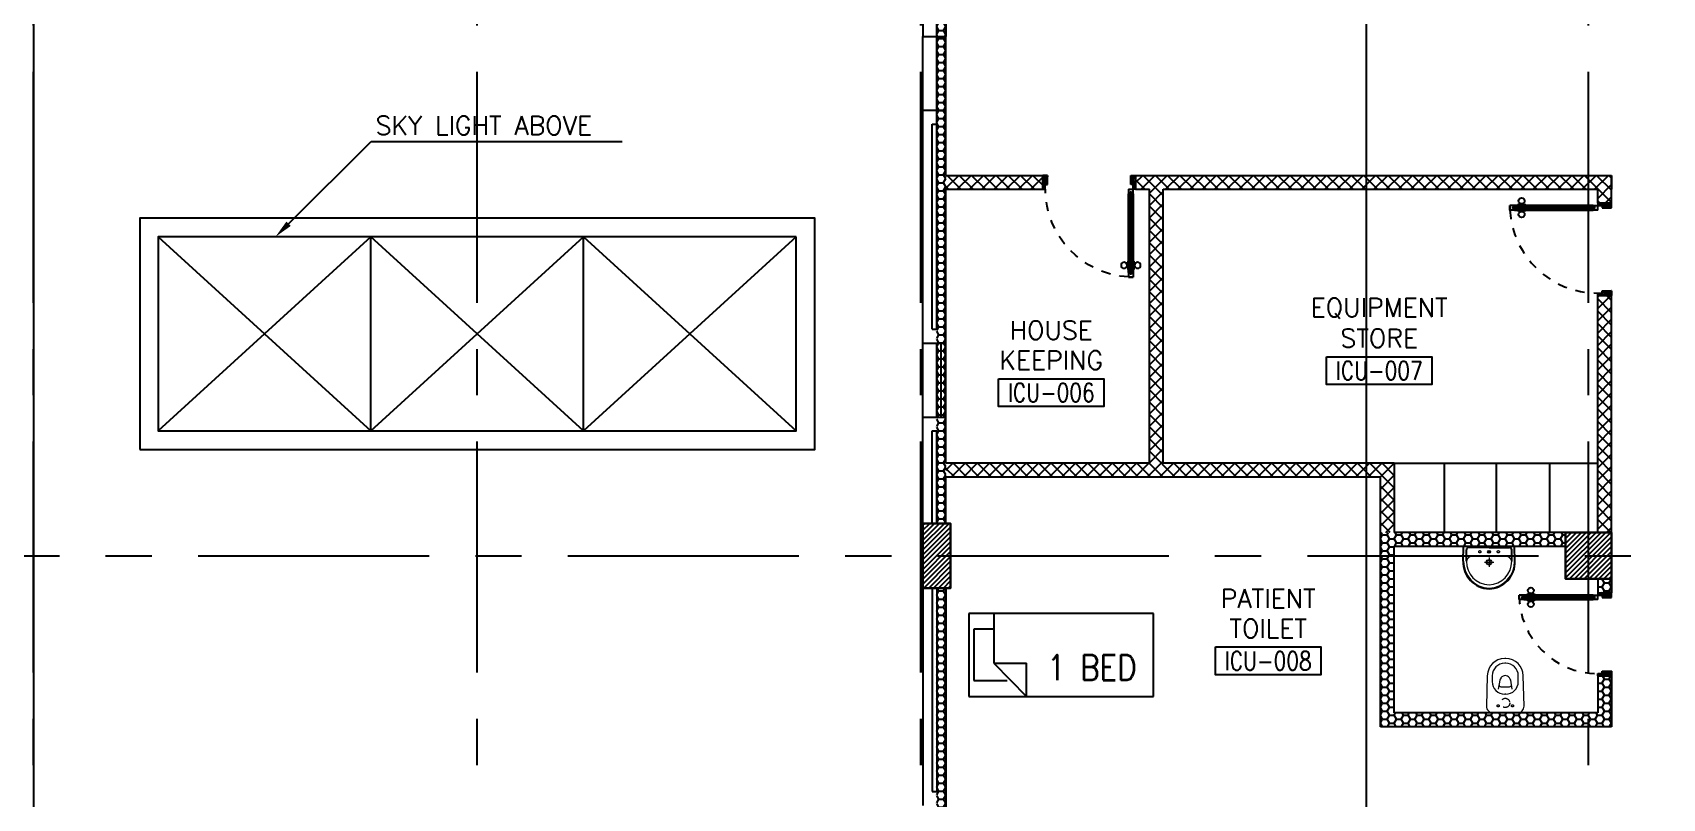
# Model space of a CAD drawing. Extents: x 275967.8 to 276060, y 57291.9 to 57371.4.
# Drawn here: x 276010.75 to 276028.38, y 57310.54 to 57318.82 of the extents above; entities that cross this region are included whole.
import ezdxf
from ezdxf.enums import TextEntityAlignment as Align

# ---------------------------------------------------------------- set-up
doc = ezdxf.new("R2010")
doc.units = 0
doc.header["$MEASUREMENT"] = 0
for name, pattern in [('CENTERX2', [4, 2.5, -0.5, 0.5, -0.5]), ('DASHED', [0.75, 0.5, -0.25]), ('HIDDEN', [0.375, 0.25, -0.125]), ('HIDDEN2', [0.1875, 0.125, -0.0625])]:
    doc.linetypes.add(name, pattern=pattern)
doc.layers.get('0').update_dxf_attribs({"linetype": 'CONTINUOUS'})
for name, color, linetype in [('AXES', 11, 'CENTERX2'), ('COL', 5, 'CONTINUOUS'), ('COUNTER', 7, 'CONTINUOUS'), ('DOOR', 7, 'CONTINUOUS'), ('FIX', 3, 'CONTINUOUS'), ('FUR', 4, 'CONTINUOUS'), ('HAT', 8, 'CONTINUOUS'), ('INSUL', 4, 'CONTINUOUS'), ('RM-BOX', 4, 'CONTINUOUS'), ('RM-IND', 5, 'CONTINUOUS'), ('RM-NAME', 2, 'CONTINUOUS'), ('RM-NO', 2, 'CONTINUOUS'), ('ROOF', 7, 'CONTINUOUS'), ('RS20', 9, 'CONTINUOUS'), ('SkyLight', 7, 'CONTINUOUS'), ('SUNI-FUR', 11, 'CONTINUOUS'), ('WALL', 2, 'CONTINUOUS'), ('WallType', 11, 'CONTINUOUS'), ('WallType2', 3, 'CONTINUOUS'), ('WIN', 3, 'CONTINUOUS')]:
    doc.layers.add(name, color=color, linetype=linetype)
doc.styles.add('ROMANS', font='ROMANS.shx', dxfattribs={"width": 0.6})
doc.styles.add('RS20', font='ROMANS.shx', dxfattribs={"height": 0.2})
pattern_1 = [(0, (0, 0), (0.075, 0.04330127), [0.05, -0.1]), (120, (0, 0), (-0.074999999836, 0.043301270284), [0.05, -0.1]), (60, (0, 0), (1.64e-10, 0.086602540284), [-0.1, 0.05])]

# ---------------------------------------------------------------- blocks, each defined once
blk = doc.blocks.new('*X97')
at = {"color": 0}
for p, q in [((80579, 132658), (81071, 133150)), ((80579, 132711), (81018, 133150)), ((80579, 132764), (80965, 133150)), ((80579, 132817), (80912, 133150)), ((80579, 132870), (80859, 133150)), ((80579, 132923), (80806, 133150)), ((80579, 132976), (80753, 133150)), ((80579, 133029), (80700, 133150)), ((80579, 133082), (80647, 133150)), ((80579, 133135), (80594, 133150)), ((80624, 132650), (81079, 133105)), ((80677, 132650), (81079, 133052)), ((80730, 132650), (81079, 132999)), ((80783, 132650), (81079, 132946)), ((80836, 132650), (81079, 132892)), ((80890, 132650), (81079, 132839)), ((80943, 132650), (81079, 132786)), ((80996, 132650), (81079, 132733)), ((81049, 132650), (81079, 132680))]:
    blk.add_line(p, q, dxfattribs=at)
blk = doc.blocks.new('COL50')
at = {"layer": 'COL'}
blk.add_lwpolyline([(-250, 250), (-250, -250), (250, -250), (250, 250)], close=True, dxfattribs=at)
blk = doc.blocks.new('C11')
at = {"layer": 'HAT'}
h = blk.add_hatch(dxfattribs=at)
h.set_pattern_fill('ANSI31', color=256, scale=300, style=0)
h.set_pattern_definition([(45, (-248556.182, -75061.005), (-26.5165043, 26.5165043), [])])
h.paths.add_polyline_path([(300, 700), (0, 700), (0, 350), (300, 350)])
h.paths.add_polyline_path([(300, 350), (0, 350), (0, 0), (300, 0)])
at = {"layer": 'COL'}
blk.add_lwpolyline([(300, 700), (300, 0), (0, 0), (0, 700)], close=True, dxfattribs=at)
blk = doc.blocks.new('DOOR90')
at = {"layer": 'DOOR', "color": 0, "linetype": 'ByBlock'}
for p, q in [((-150, 0), (-150, -25)), ((-150, 0), (0, 0)), ((0, -50), (0, 0)), ((-1000, -25), (-1000, -75)), ((-1000, -75), (-1000, -25)), ((-950, -25), (-1000, -25)), ((-950, -75), (-1000, -75)), ((-970, -42), (-970, -58)), ((-950, -42), (-970, -42)), ((-950, -58), (-970, -58)), ((-950, -25), (-950, -42)), ((-950, -58), (-950, -75)), ((-918, -25), (-918, -18)), ((-828, -18), (-918, -18)), ((-918, -75), (-918, -82)), ((-828, -82), (-918, -82)), ((-905, -18), (-905, -9)), ((-905, -9), (-840, -9)), ((-905, -18), (-840, -18)), ((-905, -82), (-905, -91)), ((-905, -82), (-840, -82)), ((-905, -91), (-840, -91)), ((-840, -18), (-840, -9)), ((-840, -82), (-840, -91)), ((-828, -25), (-828, -18)), ((-828, -75), (-828, -82)), ((-200, -42), (-200, -25)), ((-200, -25), (-150, -25)), ((-180, -42), (-200, -42)), ((-200, -75), (-200, -58)), ((-200, -58), (-180, -58)), ((-150, -75), (-200, -75)), ((-180, -58), (-180, -42)), ((-150, -75), (-150, -25)), ((-150, -25), (-100, -25)), ((-100, -25), (-100, -50)), ((-100, -50), (0, -50)), ((-150, -900), (-150, -875)), ((-150, -875), (-100, -875)), ((-100, -850), (0, -850)), ((-100, -875), (-100, -850)), ((0, -850), (0, -900)), ((0, -900), (-150, -900)), ((-150, -900), (0, -900))]:
    blk.add_line(p, q, dxfattribs=at)
at = {"layer": 'DOOR', "color": 9, "linetype": 'ByBlock'}
for p, q in [((0, -50), (-114, 0)), ((0, -50), (-40, 0)), ((0, -50), (-100, -37)), ((0, -850), (-114, -900)), ((0, -850), (-100, -863)), ((0, -850), (-40, -900))]:
    blk.add_line(p, q, dxfattribs=at)
at = {"layer": 'DOOR', "linetype": 'ByBlock'}
for p, q in [((-200, -25), (-950, -25)), ((-200, -42), (-950, -42)), ((-200, -58), (-950, -58)), ((-950, -75), (-200, -75))]:
    blk.add_line(p, q, dxfattribs=at)
at = {"layer": 'DOOR', "color": 0, "linetype": 'ByBlock'}
for centre in [(-873, 24), (-873, -124)]:
    blk.add_circle(centre, 32.4, dxfattribs=at)
at = {"layer": 'DOOR', "color": 9, "linetype": 'ByBlock'}
for centre, radius, start, end in [((0, -50), 154, 161.1053, 166.2858), ((0, -50), 134, 158.1598, 169.28), ((0, -50), 94.4, 148.0182, 180), ((0, -50), 74.4, 137.7764, 180), ((0, -50), 114, 154.0838, 167.3774), ((0, -50), 54.4, 113.2074, 180), ((0, -50), 34.4, 90, 180), ((0, -50), 14.4, 90, 180), ((0, -850), 134, 190.72, 201.8402), ((0, -850), 94.4, 180, 211.9818), ((0, -850), 74.4, 180, 222.2236), ((0, -850), 54.4, 180, 246.7926), ((0, -850), 34.4, 180, 270), ((0, -850), 14.4, 180, 270), ((0, -850), 154, 193.7142, 198.8947)]:
    blk.add_arc(centre, radius, start, end, dxfattribs=at)
at = {"layer": 'DOOR', "linetype": 'HIDDEN', "ltscale": 0.5}
blk.add_arc((-150, -25), 850, 180, 270, dxfattribs=at)
blk = doc.blocks.new('RM1')
at = {"layer": 'RM-BOX'}
blk.add_lwpolyline([(570, -200), (-570, -200), (-570, -500), (570, -500)], close=True, dxfattribs=at)
at = {"layer": 'RM-NAME', "style": 'ROMANS'}
for tag, p in [('ROOMNAME1', (0, 324)), ('ROOMNAME2', (0, 0))]:
    blk.add_attdef(tag, text='', height=200, dxfattribs=at).set_placement(p, align=Align.MIDDLE)
at = {"layer": 'RM-NO', "style": 'ROMANS', "width": 0.8}
blk.add_attdef('ROOMNO', text='', height=200, dxfattribs=at).set_placement((0, -350), align=Align.MIDDLE)
blk = doc.blocks.new('LAV1')
at = {"layer": 'FIX', "linetype": 'ByBlock', "ltscale": 0.3}
for p, q in [((-280, 210), (-275, 50)), ((-245, 210), (-245, 85)), ((245, 210), (245, 85)), ((280, 210), (275, 50)), ((0, 60), (-220, 60)), ((0, 60), (220, 60))]:
    blk.add_line(p, q, dxfattribs=at)
at = {"layer": 'FIX', "linetype": 'Continuous', "lineweight": 20}
for p, q in [((-275, 210), (-275, 50)), ((275, 210), (275, 50)), ((0, 50), (-275, 50)), ((0, 50), (-252, 50)), ((0, 155), (-181, 155)), ((0, 155), (181, 155)), ((0, 50), (252, 50)), ((0, 50), (275, 50))]:
    blk.add_line(p, q, dxfattribs=at)
at = {"layer": 'FIX', "linetype": 'DASHED', "lineweight": 20, "ltscale": 0.05}
for p, q in [((50, 220), (-50, 220)), ((0, 170), (0, 270)), ((0, 170), (0, 270))]:
    blk.add_line(p, q, dxfattribs=at)
at = {"layer": 'FIX', "lineweight": 20}
for p, q in [((16, 107), (-15, 107)), ((0, 92), (0, 123))]:
    blk.add_line(p, q, dxfattribs=at)
for centre, radius in [((0, 220), 29.5), ((0, 220), 22.5), ((0, 107), 15.5)]:
    blk.add_circle(centre, radius, dxfattribs=at)
at = {"layer": 'FIX', "linetype": 'HIDDEN', "lineweight": 20, "ltscale": 0.05}
for centre in [(-100, 107), (100, 107)]:
    blk.add_circle(centre, 12.4, dxfattribs=at)
at = {"layer": 'FIX', "linetype": 'ByBlock', "ltscale": 0.3}
for centre, radius, start, end in [((7, 220), 287, 91.3776, 182.0064), ((-7, 220), 287, 357.9936, 88.6224), ((-220, 85), 24.9, 179.7021, 269.9486), ((220, 85), 24.9, 270.0514, 0.2979)]:
    blk.add_arc(centre, radius, start, end, dxfattribs=at)
at = {"layer": 'FIX', "linetype": 'Continuous', "lineweight": 20}
for centre, radius, start, end in [((8, 217), 283, 91.6988, 181.351), ((8, 212), 253, 91.7328, 180.4884), ((-8, 217), 283, 358.649, 88.3012), ((-8, 212), 253, 359.5116, 88.2672), ((-179, 222), 66.9, 190.2006, 268.0786), ((179, 222), 66.9, 271.9214, 349.7994)]:
    blk.add_arc(centre, radius, start, end, dxfattribs=at)
blk = doc.blocks.new('WC1')
at = {"layer": 'FIX', "lineweight": 20}
for p, q in [((-210, 204), (-538, 194)), ((-727, 5), (-727, -5)), ((-674, 5), (-674, -5)), ((-534, 24), (-540, 0)), ((-540, 0), (-534, -24)), ((-475, 141), (-538, 141)), ((-395, 76), (-490, 60)), ((-339, 5), (-339, -5)), ((-538, -141), (-475, -141)), ((-490, -60), (-395, -76)), ((-538, -194), (-210, -204))]:
    blk.add_line(p, q, dxfattribs=at)
at = {"layer": 'FIX', "linetype": 'Continuous', "lineweight": 20}
blk.add_line((-420, -47), (-420, 45), dxfattribs=at)
at = {"layer": 'FIX', "lineweight": 20}
blk.add_lwpolyline([(-213, -204), (-210, -204, 0.414214), (-137, -131), (-137, 0), (-137, 131, 0.414214), (-210, 204)], format="xyb", dxfattribs=at)
at = {"layer": 'FIX', "linetype": 'HIDDEN2', "lineweight": 20, "ltscale": 0.3}
blk.add_circle((-245, 0), 49.8, dxfattribs=at)
at = {"layer": 'FIX', "linetype": 'HIDDEN', "lineweight": 20, "ltscale": 0.05}
for centre in [(-213, 78), (-213, -77)]:
    blk.add_circle(centre, 11.6, dxfattribs=at)
at = {"layer": 'FIX', "lineweight": 20}
for centre, radius, start, end in [((-538, 5), 189, 90, 180), ((-538, 5), 136, 90, 180), ((-473, -7), 68.2, 128.9242, 152.8468), ((-464, -18), 82, 108.496, 128.9242), ((-475, 5), 136, 360, 90), ((-538, -5), 189, 180, 270), ((-538, -5), 136, 180, 270), ((-473, 7), 68.2, 207.1532, 231.0758), ((-464, 18), 82, 231.0758, 251.504), ((-475, -5), 136, 270, 0)]:
    blk.add_arc(centre, radius, start, end, dxfattribs=at)
at = {"layer": 'FIX', "linetype": 'Continuous', "lineweight": 20}
for centre, start, end in [((-443, 46), 357.6662, 91.6121), ((-442, -46), 268.3879, 2.3338)]:
    blk.add_arc(centre, 22.3, start, end, dxfattribs=at)
blk = doc.blocks.new('DOOR-10')
at = {"layer": 'DOOR', "color": 0, "linetype": 'ByBlock'}
for p, q in [((-26, 1100), (-76, 1100)), ((-76, 1100), (-26, 1100)), ((-76, 1050), (-76, 1100)), ((-43, 1070), (-59, 1070)), ((-59, 1050), (-59, 1070)), ((-43, 1050), (-43, 1070)), ((-26, 1050), (-26, 1100)), ((-83, 1005), (-92, 1005)), ((-92, 1005), (-92, 940)), ((-83, 940), (-92, 940)), ((-76, 1018), (-83, 1018)), ((-83, 928), (-83, 1018)), ((-83, 1005), (-83, 940)), ((-76, 928), (-83, 928)), ((-59, 1050), (-76, 1050)), ((-26, 1050), (-43, 1050)), ((-26, 1018), (-18, 1018)), ((-26, 928), (-18, 928)), ((-18, 928), (-18, 1018)), ((-18, 1005), (-9, 1005)), ((-18, 1005), (-18, 940)), ((-18, 940), (-9, 940)), ((-9, 1005), (-9, 940)), ((-76, 200), (-59, 200)), ((-76, 150), (-76, 200)), ((-59, 200), (-59, 180)), ((-59, 180), (-43, 180)), ((-43, 200), (-26, 200)), ((-43, 180), (-43, 200)), ((-26, 200), (-26, 150)), ((-1001, 0), (-1001, 150)), ((-1001, 150), (-976, 150)), ((-1001, 150), (-1001, 0)), ((-951, 0), (-1001, 0)), ((-976, 150), (-976, 100)), ((-976, 100), (-951, 100)), ((-951, 100), (-951, 0)), ((-76, 150), (-26, 150)), ((-51, 100), (-51, 0)), ((-26, 100), (-51, 100)), ((-51, 0), (-1, 0)), ((-1, 150), (-26, 150)), ((-26, 150), (-26, 100))]:
    blk.add_line(p, q, dxfattribs=at)
at = {"layer": 'DOOR', "linetype": 'ByBlock'}
for p, q in [((-76, 1050), (-76, 200)), ((-59, 200), (-59, 1050)), ((-43, 200), (-43, 1050)), ((-26, 200), (-26, 1050))]:
    blk.add_line(p, q, dxfattribs=at)
at = {"layer": 'DOOR', "color": 9, "linetype": 'ByBlock'}
for p, q in [((-951, 0), (-1001, 114)), ((-951, 0), (-1001, 40)), ((-951, 0), (-964, 100)), ((-51, 0), (-1, 114)), ((-51, 0), (-37, 100)), ((-51, 0), (-1, 40)), ((-1, 0), (-1, 150))]:
    blk.add_line(p, q, dxfattribs=at)
at = {"layer": 'DOOR', "color": 0, "linetype": 'ByBlock'}
for centre in [(-124, 973), (23, 973)]:
    blk.add_circle(centre, 32.4, dxfattribs=at)
at = {"layer": 'DOOR', "linetype": 'HIDDEN', "ltscale": 0.5}
blk.add_arc((-23, 149), 952, 93.1482, 179.9482, dxfattribs=at)
at = {"layer": 'DOOR', "color": 9, "linetype": 'ByBlock'}
for centre, radius, start, end in [((-951, 0), 154, 103.7142, 108.8947), ((-951, 0), 134, 100.72, 111.8402), ((-951, 0), 94.4, 90, 121.9818), ((-951, 0), 74.4, 90, 132.2236), ((-951, 0), 54.4, 90, 156.7926), ((-951, 0), 34.4, 90, 180), ((-951, 0), 14.4, 90, 180), ((-51, 0), 94.4, 58.0182, 90), ((-51, 0), 74.4, 47.7764, 90), ((-51, 0), 54.4, 23.2074, 90), ((-51, 0), 34.4, 0, 90), ((-51, 0), 14.4, 0, 90), ((-51, 0), 134, 68.1598, 79.28), ((-51, 0), 114, 64.0838, 77.3774), ((-51, 0), 154, 71.1053, 76.2858)]:
    blk.add_arc(centre, radius, start, end, dxfattribs=at)

msp = doc.modelspace()

# ---------------------------------------------------------------- hatches: boundary and pattern name
at = {"layer": 'WallType', "linetype": 'ByBlock', "ltscale": 0.3}
h = msp.add_hatch(dxfattribs=at)
h.set_pattern_fill('ANSI37', color=256, scale=0.75, style=0)
h.set_pattern_definition([(45, (0, 0), (-0.066291260736, 0.066291260736), []), (135, (0, 0), (-0.066291260736, -0.066291260736), [])])
h.paths.add_polyline_path([(276021.6755, 57317.2779), (276020.6255, 57317.2779), (276020.6255, 57317.1279), (276021.6755, 57317.1279)])
h.paths.add_polyline_path([(276023.9585, 57317.2779), (276022.6755, 57317.2779), (276022.6755, 57317.1279), (276022.8255, 57317.1279), (276022.8255, 57314.1629), (276020.6255, 57314.1629), (276020.6255, 57314.0129), (276023.9615, 57314.0129), (276023.9614, 57314.1629), (276022.9755, 57314.1629), (276022.9755, 57317.1279), (276023.9587, 57317.1279)])
h.paths.add_polyline_path([(276025.1755, 57317.2779), (276023.9585, 57317.2779), (276023.9587, 57317.1279), (276025.1755, 57317.1279)])
h.paths.add_polyline_path([(276027.5755, 57317.2779), (276025.1755, 57317.2779), (276025.1755, 57317.1279), (276027.5755, 57317.1279)])
h.paths.add_polyline_path([(276025.1755, 57314.1629), (276023.9614, 57314.1629), (276023.9615, 57314.0129), (276025.1755, 57314.0129)])
h.paths.add_polyline_path([(276025.4755, 57314.1629), (276025.1755, 57314.1629), (276025.1755, 57314.0129), (276025.3255, 57314.0129), (276025.3255, 57313.4129), (276025.4755, 57313.4129)])
h.paths.add_polyline_path([(276027.8255, 57315.9779), (276027.6755, 57315.9779), (276027.6755, 57313.4129), (276027.8255, 57313.4129)])
h.paths.add_polyline_path([(276027.8255, 57317.2779), (276027.5755, 57317.2779), (276027.5755, 57317.1279), (276027.6755, 57317.1279), (276027.6755, 57316.9779), (276027.8255, 57316.9779)])
at = {"layer": 'WallType2', "linetype": 'ByBlock', "ltscale": 0.3}
h = msp.add_hatch(dxfattribs=at)
h.set_pattern_fill('HONEY', color=256, scale=0.4, style=0)
h.set_pattern_definition(pattern_1)
h.paths.add_polyline_path([(276020.6255, 57319.4279), (276020.6255, 57320.0129), (276020.5255, 57320.0129), (276020.5255, 57318.7811), (276020.6255, 57318.7811)])
h = msp.add_hatch(dxfattribs=at)
h.set_pattern_fill('HONEY', color=256, scale=0.4, style=0)
h.set_pattern_definition(pattern_1)
h.paths.add_polyline_path([(276020.6255, 57318.7811), (276020.5255, 57318.7811), (276020.5255, 57317.9811), (276020.6255, 57317.9811)])
h = msp.add_hatch(dxfattribs=at)
h.set_pattern_fill('HONEY', color=256, scale=0.4, style=0)
h.set_pattern_definition(pattern_1)
h.paths.add_polyline_path([(276020.6255, 57315.4623), (276020.5255, 57315.4623), (276020.5255, 57314.6623), (276020.6255, 57314.6623)])
h.paths.add_polyline_path([(276020.6255, 57317.2779), (276020.6255, 57317.9811), (276020.5255, 57317.9811), (276020.5255, 57315.4623), (276020.6255, 57315.4623)])
h = msp.add_hatch(dxfattribs=at)
h.set_pattern_fill('HONEY', color=256, scale=0.4, style=0)
h.set_pattern_definition(pattern_1)
h.paths.add_polyline_path([(276020.6255, 57314.1629), (276020.6255, 57314.6623), (276020.5255, 57314.6623), (276020.5255, 57313.5129), (276020.6255, 57313.5129)])
h = msp.add_hatch(dxfattribs=at)
h.set_pattern_fill('HONEY', color=256, scale=0.4, style=0)
h.set_pattern_definition(pattern_1)
h.paths.add_polyline_path([(276027.3255, 57313.4129), (276025.3255, 57313.4129), (276025.3255, 57313.1629), (276025.4755, 57313.1629), (276025.4755, 57313.2629), (276027.3255, 57313.2629)])
h.paths.add_polyline_path([(276025.4755, 57313.1629), (276025.3255, 57313.1629), (276025.3255, 57311.3129), (276027.5755, 57311.3129), (276027.5755, 57311.4629), (276025.4755, 57311.4629)])
h.paths.add_polyline_path([(276027.8255, 57311.8629), (276027.6755, 57311.8629), (276027.6755, 57311.4629), (276027.5755, 57311.4629), (276027.5755, 57311.3129), (276027.8255, 57311.3129)])
h.paths.add_polyline_path([(276027.8255, 57312.9129), (276027.6755, 57312.9129), (276027.6755, 57312.7629), (276027.8255, 57312.7629)])
h = msp.add_hatch(dxfattribs=at)
h.set_pattern_fill('HONEY', color=256, scale=0.4, style=0)
h.set_pattern_definition(pattern_1)
h.paths.add_polyline_path([(276020.6255, 57310.4629), (276020.5255, 57310.4629), (276020.5255, 57309.6629), (276020.6255, 57309.6629)])
h.paths.add_polyline_path([(276020.6255, 57311.6629), (276020.6255, 57312.8129), (276020.5255, 57312.8129), (276020.5255, 57310.4629), (276020.6255, 57310.4629)])

# ---------------------------------------------------------------- linework, layer by layer
at = {"layer": 'AXES'}
for p, q in [((276015.5555, 57291.8986), (276015.5555, 57370.7113)), ((276027.5755, 57291.8986), (276027.5755, 57370.7113)), ((276010.7555, 57291.8986), (276010.7555, 57370.3613)), ((276020.3555, 57291.8986), (276020.3555, 57370.3613)), ((276020.3755, 57291.8986), (276020.3755, 57370.3613)), ((275968.5355, 57313.1629), (276036.5755, 57313.1629))]:
    msp.add_line(p, q, dxfattribs=at)
at = {"layer": 'COUNTER', "linetype": 'ByBlock'}
for p, q in [((276025.4755, 57314.1629), (276027.6755, 57314.1629)), ((276026.0165, 57314.1629), (276026.0165, 57313.4129)), ((276026.5755, 57314.1629), (276026.5755, 57313.4129)), ((276027.1527, 57314.1629), (276027.1527, 57313.4129))]:
    msp.add_line(p, q, dxfattribs=at)
at = {"layer": 'FUR'}
for p, q in [((276022.8719, 57312.5394), (276020.8719, 57312.5394)), ((276020.8719, 57312.5394), (276020.8719, 57311.6394)), ((276021.1436, 57312.5394), (276021.1436, 57312.0006)), ((276022.8719, 57311.6394), (276022.8719, 57312.5394)), ((276020.9274, 57312.3695), (276020.9274, 57311.8116)), ((276021.1436, 57312.3695), (276020.9274, 57312.3695)), ((276021.1436, 57312.0006), (276021.497, 57312.0006)), ((276021.1436, 57312.0006), (276021.497, 57311.6394)), ((276021.497, 57311.6394), (276021.497, 57312.0006)), ((276020.9274, 57311.8116), (276021.2871, 57311.8116)), ((276020.8719, 57311.6394), (276022.8719, 57311.6394))]:
    msp.add_line(p, q, dxfattribs=at)
at = {"layer": 'INSUL'}
for p, q in [((276020.5255, 57315.6123), (276020.5255, 57317.9811)), ((276020.4755, 57317.8311), (276020.5255, 57317.8311)), ((276020.4755, 57315.6123), (276020.4755, 57317.8311)), ((276020.4755, 57315.6123), (276020.5255, 57315.6123)), ((276020.4755, 57313.5129), (276020.4755, 57314.5123)), ((276020.4755, 57314.5123), (276020.5255, 57314.5123)), ((276020.5255, 57313.5129), (276020.5255, 57314.5123)), ((276020.4755, 57312.8129), (276020.4755, 57310.6129)), ((276020.5255, 57312.8129), (276020.5255, 57310.6129)), ((276020.4755, 57310.6129), (276020.5255, 57310.6129))]:
    msp.add_line(p, q, dxfattribs=at)
at = {"layer": 'RM-IND'}
for p, q in [((276013.5146, 57316.754), (276014.4076, 57317.6427)), ((276014.4076, 57317.6427), (276017.1226, 57317.6427))]:
    msp.add_line(p, q, dxfattribs=at)
msp.add_solid([(276013.5381, 57316.7304), (276013.491, 57316.7776), (276013.3728, 57316.6129)], dxfattribs=at)
at = {"layer": 'ROOF'}
msp.add_line((276010.7555, 57320.0129), (276010.7555, 57308.1379), dxfattribs=at)
at = {"layer": 'SkyLight'}
for p, q in [((276014.4055, 57316.6129), (276012.1055, 57314.5129)), ((276012.1055, 57316.6129), (276014.4055, 57314.5129)), ((276016.7055, 57314.5129), (276014.4055, 57316.6129)), ((276014.4055, 57314.5129), (276016.7055, 57316.6129)), ((276014.4055, 57314.5129), (276014.4055, 57316.6129)), ((276014.4055, 57314.5129), (276014.4055, 57316.6129)), ((276019.0055, 57316.6129), (276016.7055, 57314.5129)), ((276016.7055, 57316.6129), (276019.0055, 57314.5129)), ((276016.7055, 57314.5129), (276016.7055, 57316.6129)), ((276016.7055, 57314.5129), (276016.7055, 57316.6129))]:
    msp.add_line(p, q, dxfattribs=at)
for points in [[(276011.9055, 57314.3129), (276019.2055, 57314.3129), (276019.2055, 57316.8129), (276011.9055, 57316.8129)], [(276019.0055, 57316.6129), (276012.1055, 57316.6129), (276012.1055, 57314.5129), (276019.0055, 57314.5129)]]:
    msp.add_lwpolyline(points, close=True, dxfattribs=at)
at = {"layer": 'SUNI-FUR', "linetype": 'Continuous'}
msp.add_line((276025.1755, 57298.7629), (276025.1755, 57357.5829), dxfattribs=at)
at = {"layer": 'WALL'}
for p, q in [((276020.3755, 57320.0129), (276020.3755, 57318.7811)), ((276020.6255, 57319.4279), (276020.6255, 57318.7811)), ((276020.3755, 57318.7811), (276020.6255, 57318.7811)), ((276020.3755, 57317.9811), (276020.6255, 57317.9811)), ((276020.3755, 57315.4623), (276020.3755, 57317.9811)), ((276020.6255, 57317.2779), (276020.6255, 57317.9811)), ((276027.8255, 57316.9779), (276027.8255, 57317.2779)), ((276020.6255, 57315.4623), (276020.6255, 57317.1279)), ((276022.8255, 57314.1629), (276022.8255, 57317.1279)), ((276022.9755, 57314.1629), (276022.9755, 57317.1279)), ((276027.6755, 57316.9779), (276027.6755, 57317.1279)), ((276027.6755, 57313.4129), (276027.6755, 57315.9779)), ((276027.8255, 57313.4129), (276027.8255, 57315.9779)), ((276020.3755, 57315.4623), (276020.6255, 57315.4623)), ((276020.3755, 57313.5129), (276020.3755, 57314.6623)), ((276020.3755, 57314.6623), (276020.6255, 57314.6623)), ((276020.6255, 57314.1629), (276020.6255, 57314.6623)), ((276020.6255, 57313.5129), (276020.6255, 57314.0129)), ((276027.6755, 57312.9129), (276027.6755, 57312.7629)), ((276027.8255, 57312.9129), (276027.8255, 57312.7629)), ((276020.3755, 57312.8129), (276020.3755, 57310.4629)), ((276020.6255, 57312.8129), (276020.6255, 57310.4629)), ((276027.6755, 57312.7629), (276027.8255, 57312.7629)), ((276027.6755, 57311.8629), (276027.8255, 57311.8629)), ((276027.6755, 57311.8629), (276027.6755, 57311.4629)), ((276027.8255, 57311.8629), (276027.8255, 57311.3129))]:
    msp.add_line(p, q, dxfattribs=at)
at = {"layer": 'WALL', "linetype": 'ByBlock'}
for p, q in [((276020.6255, 57317.2779), (276021.6755, 57317.2779)), ((276021.6755, 57317.2779), (276021.6755, 57317.1279)), ((276022.6755, 57317.2779), (276022.6755, 57317.1279)), ((276022.6755, 57317.2779), (276027.8255, 57317.2779)), ((276027.8255, 57317.2779), (276027.8255, 57317.1279)), ((276020.6255, 57317.1279), (276021.6755, 57317.1279)), ((276022.6755, 57317.1279), (276022.8255, 57317.1279)), ((276022.9755, 57317.1279), (276027.6755, 57317.1279)), ((276027.8255, 57316.9779), (276027.6755, 57316.9779)), ((276027.8255, 57315.9779), (276027.6755, 57315.9779)), ((276022.8255, 57314.1629), (276020.6255, 57314.1629)), ((276025.4755, 57314.1629), (276022.9755, 57314.1629)), ((276025.4755, 57314.1629), (276025.4755, 57313.4129)), ((276025.3255, 57314.0129), (276020.6255, 57314.0129)), ((276025.3255, 57311.3129), (276025.3255, 57314.0129)), ((276027.3255, 57313.4129), (276025.4755, 57313.4129)), ((276027.3255, 57313.2629), (276025.4755, 57313.2629)), ((276025.4755, 57311.4629), (276025.4755, 57313.2629)), ((276020.6255, 57311.6629), (276020.6255, 57306.3129)), ((276027.6755, 57311.4629), (276025.4755, 57311.4629)), ((276027.8255, 57311.3129), (276025.3255, 57311.3129))]:
    msp.add_line(p, q, dxfattribs=at)
at = {"layer": 'WALL', "linetype": 'ByBlock', "ltscale": 0.3}
for points in [[(276020.3755, 57312.8129), (276020.6755, 57312.8129), (276020.6755, 57313.5129), (276020.3755, 57313.5129)], [(276027.3255, 57313.4129), (276027.8255, 57313.4129), (276027.8255, 57312.9129), (276027.3255, 57312.9129)]]:
    msp.add_lwpolyline(points, close=True, dxfattribs=at)
at = {"layer": 'WIN'}
for p, q in [((276020.5255, 57318.5671), (276020.5255, 57319.4279)), ((276020.3755, 57317.9811), (276020.3755, 57318.7811)), ((276020.5255, 57317.9811), (276020.5255, 57318.7811)), ((276020.6255, 57317.9811), (276020.6255, 57318.7811)), ((276020.3755, 57314.6623), (276020.3755, 57315.4623)), ((276020.5255, 57314.6623), (276020.5255, 57315.4623)), ((276020.5755, 57314.6623), (276020.5755, 57315.4623)), ((276020.6255, 57314.6623), (276020.6255, 57315.4623))]:
    msp.add_line(p, q, dxfattribs=at)

# ---------------------------------------------------------------- block references
at = {"layer": 'COL', "linetype": 'ByBlock', "xscale": 0.001, "yscale": 0.001, "zscale": 0.001}
msp.add_blockref('C11', (276020.3755, 57312.8129), dxfattribs=at)
at = {"layer": 'COL', "xscale": 0.001, "yscale": 0.001, "zscale": 0.001}
msp.add_blockref('COL50', (276027.5755, 57313.1629), dxfattribs=at)
at = {"layer": 'DOOR', "color": 0, "linetype": 'ByBlock', "ltscale": 0.3, "yscale": 0.001, "zscale": 0.001}
for p, xscale, rotation in [((276022.6762, 57317.2779), -0.001, 180), ((276027.8255, 57316.9786), 0.001, 90)]:
    msp.add_blockref('DOOR-10', p, dxfattribs=dict(at, xscale=xscale, rotation=rotation))
at = {"layer": 'DOOR', "color": 0, "linetype": 'ByBlock', "xscale": 0.001, "yscale": 0.001, "zscale": 0.001}
msp.add_blockref('DOOR90', (276027.8255, 57312.7629), dxfattribs=at)
at = {"layer": 'FIX', "xscale": 0.001, "yscale": 0.001, "zscale": 0.001}
for name, p, rotation in [('LAV1', (276026.5005, 57313.3129), 180), ('WC1', (276026.6755, 57311.3259), 270)]:
    msp.add_blockref(name, p, dxfattribs=dict(at, rotation=rotation))
at = {"layer": 'HAT', "xscale": 0.001, "yscale": 0.001, "zscale": 0.001}
msp.add_blockref('*X97', (275946.7463, 57180.2632), dxfattribs=at)
at = {"layer": 'RM-NAME'}
ref = msp.add_blockref('RM1', (276025.312, 57315.5153), dxfattribs=dict(at, xscale=-0.001, yscale=0.001, zscale=0.001))
ref.add_attrib('ROOMNO', 'ICU-007', dxfattribs={"layer": 'RM-NO', "height": 0.2, "style": 'ROMANS', "width": 0.8}).set_placement((276025.312, 57315.1653), align=Align.MIDDLE)
ref.add_attrib('ROOMNAME2', 'STORE', dxfattribs={"height": 0.2, "style": 'ROMANS'}).set_placement((276025.312, 57315.5153), align=Align.MIDDLE)
ref.add_attrib('ROOMNAME1', 'EQUIPMENT', dxfattribs={"height": 0.2, "style": 'ROMANS'}).set_placement((276025.312, 57315.8391), align=Align.MIDDLE)
ref = msp.add_blockref('RM1', (276021.7643, 57315.2778), dxfattribs=dict(at, xscale=-0.001, yscale=0.001, zscale=0.001))
ref.add_attrib('ROOMNO', 'ICU-006', dxfattribs={"layer": 'RM-NO', "height": 0.2, "style": 'ROMANS', "width": 0.8}).set_placement((276021.7643, 57314.9278), align=Align.MIDDLE)
ref.add_attrib('ROOMNAME2', 'KEEPING', dxfattribs={"height": 0.2, "style": 'ROMANS'}).set_placement((276021.7643, 57315.2778), align=Align.MIDDLE)
ref.add_attrib('ROOMNAME1', 'HOUSE', dxfattribs={"height": 0.2, "style": 'ROMANS'}).set_placement((276021.7643, 57315.6016), align=Align.MIDDLE)
ref = msp.add_blockref('RM1', (276024.1109, 57312.3762), dxfattribs=dict(at, xscale=-0.001, yscale=0.001, zscale=0.001))
ref.add_attrib('ROOMNO', 'ICU-008', dxfattribs={"layer": 'RM-NO', "height": 0.2, "style": 'ROMANS', "width": 0.8}).set_placement((276024.1109, 57312.0262), align=Align.MIDDLE)
ref.add_attrib('ROOMNAME2', 'TOILET', dxfattribs={"height": 0.2, "style": 'ROMANS'}).set_placement((276024.1109, 57312.3762), align=Align.MIDDLE)
ref.add_attrib('ROOMNAME1', 'PATIENT', dxfattribs={"height": 0.2, "style": 'ROMANS'}).set_placement((276024.1109, 57312.7), align=Align.MIDDLE)

# ---------------------------------------------------------------- texts
at = {"layer": 'RM-NAME', "style": 'ROMANS'}
msp.add_text('SKY LIGHT ABOVE', height=0.2, dxfattribs=at).set_placement((276014.456, 57317.8177), align=Align.MIDDLE_LEFT)
at = {"layer": 'RS20', "style": 'RS20', "width": 0.85}
msp.add_text('1 BED', height=0.2736, dxfattribs=at).set_placement((276022.203, 57311.9532), align=Align.MIDDLE)

doc.saveas('drawing.dxf')
